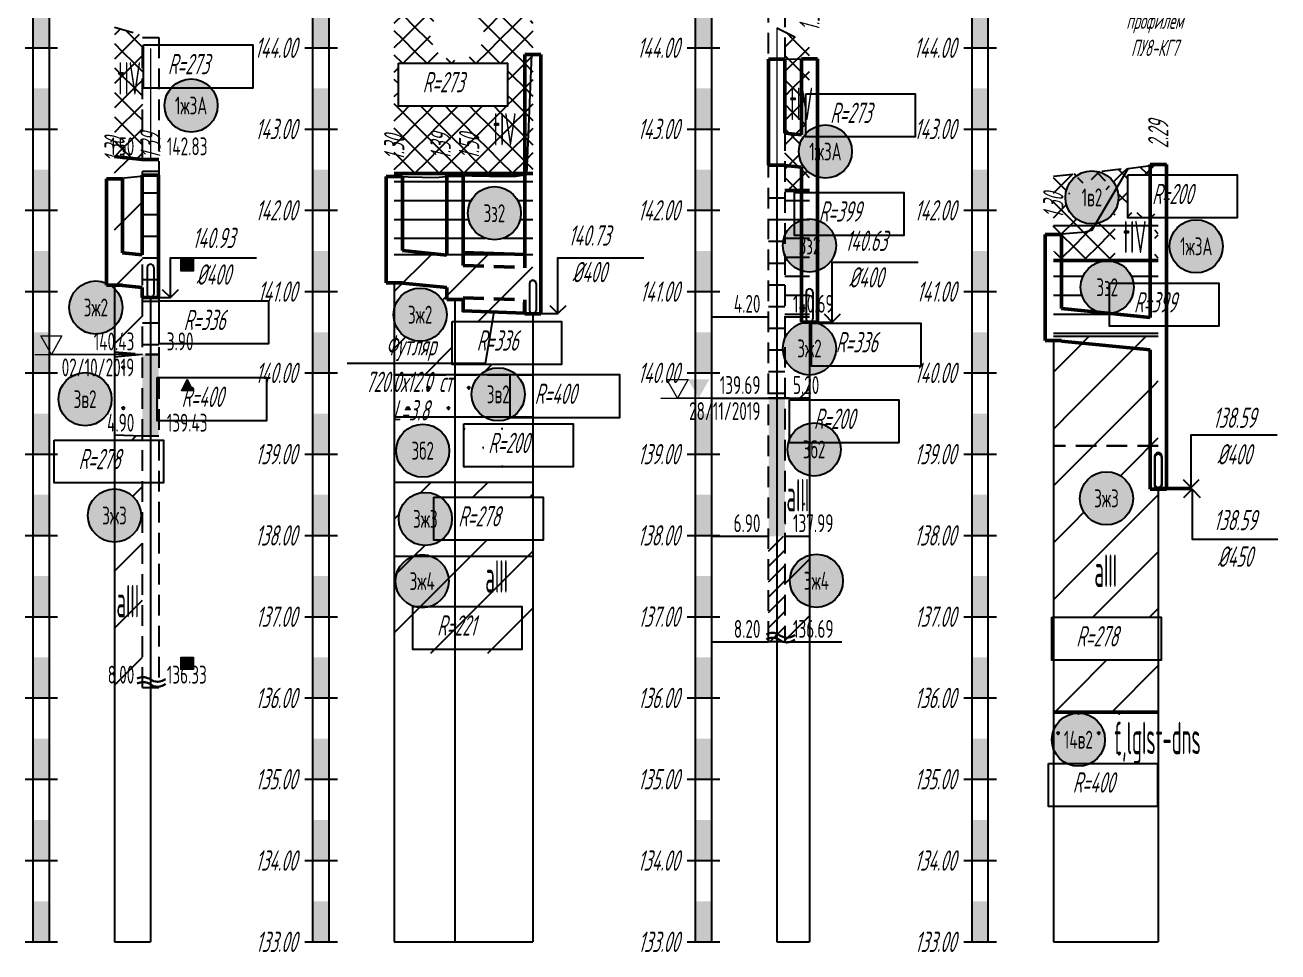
# Model space of a CAD drawing. Header units: metres. Extents: x -30 to 2050, y -671 to -251.
# Drawn here: x 1593 to 1747.2, y -521.8 to -407.8 of the extents above; entities that cross this region are included whole.
import ezdxf
from ezdxf.enums import TextEntityAlignment as Align

# ---------------------------------------------------------------- set-up
doc = ezdxf.new("R2010")
doc.units = ezdxf.units.M
doc.header["$LTSCALE"] = 0.2
doc.linetypes.add('ACAD_ISO03W100', pattern=[30, 12, -18])
doc.linetypes.add('штриховая', pattern=[19.05, 12.7, -6.35])
for name, color, linetype in [('Level 1', 7, 'Continuous'), ('Линейка', 7, 'Continuous'), ('МГТ_ИГ_Геология', 252, 'Continuous'), ('Примыкания', 7, 'Continuous'), ('Проектная земля', 7, 'Continuous'), ('Таблица', 7, 'Continuous'), ('Трубы', 7, 'Continuous'), ('Узлы', 7, 'Continuous'), ('Футляры', 7, 'Continuous'), ('Чёрная земля', 7, 'ACAD_ISO03W100')]:
    doc.layers.add(name, color=color, linetype=linetype)
doc.styles.add('SPDS', font='SPDS', dxfattribs={"width": 0.7, "oblique": 15, "height": 2.5})
doc.styles.get("Standard").update_dxf_attribs({"font": 'SPDS.shx', "width": 0.7, "oblique": 15, "height": 3})
doc.styles.add('Стиль Simplex', font='simplex.shx')
pattern_1 = [(4e-05, (1566.1893, -1850.545), (-2e-06, 2.667), [])]
pattern_2 = [(225, (3, 0), (3e-16, -3), [2.1213, -2.1213407]), (315, (1.5, 1.5), (3, 0), [2.1213, -2.1213407]), (45, (0, 0), (0, 3), [2.1213, -2.1213407]), (135, (1.5, -1.5), (-3, 3e-16), [2.1213, -2.1213407])]
pattern_3 = [(0, (-0.09, 0), (0, 7), [16.33, 0]), (0, (-0.09, 2.33), (0, 7), [16.33, 0]), (0, (-0.09, 4.67), (0, 7), [16.33, 0])]
pattern_4 = [(45, (0, 14), (0, 21), [9.8995, -19.79898]), (45, (14, 0), (0, 21), [9.8995, -19.79898]), (45, (0, 0), (0, 21), [14.142, -15.55648]), (45, (10, 10), (0, 21), [15.556, -14.14248]), (45, (7, 0), (0, 21), [19.799, -9.89948]), (45, (0, 7), (0, 21), [19.799, -9.89948])]
pattern_5 = [(90, (0, 0.08), (-2.5, 2.5), [0.11, -4.89]), (45, (0, 0.19), (-2.5, 2.5), [0.113137, -3.422397]), (0, (0.08, 0.27), (2.5, 2.5), [0.11, -4.89]), (315, (0.19, 0.27), (2.5, 2.5), [0.113137, -3.422397]), (90, (0.27, 0.08), (-2.5, 2.5), [0.11, -4.89]), (45, (0.19, 0), (-2.5, 2.5), [0.113137, -3.422397]), (0, (0.08, 0), (2.5, 2.5), [0.11, -4.89]), (315, (0, 0.08), (2.5, 2.5), [0.113137, -3.422397])]
pattern_6 = [(197.87055, (4.614, 4.644), (-13.93858614, -4.643934418), [0.05431, -151.279249]), (197.87055, (2.314, 2.344), (-13.93858614, -4.643934418), [0.05431, -151.279249]), (270, (2.2626, 2.327), (4.646195, 3e-16), [0.054306, -4.589628]), (270, (4.5626, 4.627), (4.646195, 3e-16), [0.054306, -4.589628]), (342.12945, (4.563, 4.573), (130.093470641, -41.795409755), [0.05431, -151.279249]), (342.12945, (2.263, 2.273), (130.093470641, -41.795409755), [0.05431, -151.279249]), (53.95936, (4.614, 4.556), (23.2309769, 32.50754092), [0.05431, -63.120667]), (53.95936, (2.314, 2.256), (23.2309769, 32.50754092), [0.05431, -63.120667]), (126.04064, (2.3462, 2.3), (-13.93858614, 18.57573767), [0.054306, -63.120671]), (126.04064, (4.6462, 4.6), (-13.93858614, 18.57573767), [0.054306, -63.120671])]

# ---------------------------------------------------------------- blocks, each defined once
blk = doc.blocks.new('DN')
at = {"linetype": 'Continuous', "lineweight": 30, "flags": 128}
for points in [[(-0.126, -0.007), (-0.117, -0.002), (-0.073, 0.011), (-0.033, 0.011), (0.003, 0), (0.02, -0.007), (0.039, -0.019), (0.074, -0.037), (0.103, -0.043), (0.125, -0.048), (0.151, -0.043), (0.18, -0.036), (0.213, -0.019), (0.223, -0.012)], [(-0.126, -0.068), (-0.117, -0.063), (-0.073, -0.05), (-0.033, -0.05), (0.003, -0.059), (0.02, -0.067), (0.039, -0.079), (0.074, -0.098), (0.103, -0.103), (0.125, -0.108), (0.151, -0.103), (0.18, -0.095), (0.213, -0.079), (0.223, -0.072)]]:
    blk.add_lwpolyline(points, dxfattribs=at)
blk = doc.blocks.new('круг3_-30_2')
at = {"true_color": 0xffffff}
blk.add_hatch(color=7, dxfattribs=at).paths.add_polyline_path([(-0.327, 0, 1), (0.327, 0, 1)])
at = {"color": 7, "lineweight": 25}
blk.add_circle((0, 0), 0.327, dxfattribs=at)
at = {"color": 7, "lineweight": 25, "style": 'Стиль Simplex', "width": 0.590909}
blk.add_text('3в2', height=0.22, dxfattribs=at).set_placement((0, 0), align=Align.MIDDLE_CENTER)
blk = doc.blocks.new('круг1_-26_3')
at = {"true_color": 0xffffff}
blk.add_hatch(color=7, dxfattribs=at).paths.add_polyline_path([(-0.327, 0, 1), (0.327, 0, 1)])
at = {"color": 7, "lineweight": 25}
blk.add_circle((0, 0), 0.327, dxfattribs=at)
at = {"color": 7, "lineweight": 25, "style": 'Стиль Simplex', "width": 0.590909}
blk.add_text('1ж3А', height=0.22, dxfattribs=at).set_placement((0, 0), align=Align.MIDDLE_CENTER)
blk = doc.blocks.new('PR_KV')
at = {"layer": 'Level 1', "linetype": 'Continuous', "lineweight": 0}
blk.add_hatch(color=256, dxfattribs=at).paths.add_polyline_path([(-0.077, 0.075), (0.077, 0.075), (0.077, -0.075), (-0.077, -0.075)])
at = {"layer": 'Level 1', "color": 7, "linetype": 'Continuous', "lineweight": 0, "flags": 128}
blk.add_lwpolyline([(-0.077, 0.075), (0.077, 0.075), (0.077, -0.075), (-0.077, -0.075)], close=True, dxfattribs=at)
blk = doc.blocks.new('PR_TR')
at = {"layer": 'Level 1', "linetype": 'Continuous', "lineweight": 0}
blk.add_hatch(color=256, dxfattribs=at).paths.add_polyline_path([(0.072, -0.049), (-0.071, -0.049), (-0.001, 0.094)])
at = {"layer": 'Level 1', "color": 7, "linetype": 'Continuous', "lineweight": 0, "flags": 128}
blk.add_lwpolyline([(0.072, -0.049), (-0.071, -0.049), (-0.001, 0.094)], close=True, dxfattribs=at)
blk = doc.blocks.new('круг3_-26_2')
at = {"true_color": 0xffffff}
blk.add_hatch(color=7, dxfattribs=at).paths.add_polyline_path([(-0.327, 0, 1), (0.327, 0, 1)])
at = {"color": 7, "lineweight": 25}
blk.add_circle((0, 0), 0.327, dxfattribs=at)
at = {"color": 7, "lineweight": 25, "style": 'Стиль Simplex', "width": 0.590909}
blk.add_text('3ж2', height=0.22, dxfattribs=at).set_placement((0, 0), align=Align.MIDDLE_CENTER)
blk = doc.blocks.new('круг3_-26_3')
at = {"true_color": 0xffffff}
blk.add_hatch(color=7, dxfattribs=at).paths.add_polyline_path([(-0.327, 0, 1), (0.327, 0, 1)])
at = {"color": 7, "lineweight": 25}
blk.add_circle((0, 0), 0.327, dxfattribs=at)
at = {"color": 7, "lineweight": 25, "style": 'Стиль Simplex', "width": 0.590909}
blk.add_text('3ж3', height=0.22, dxfattribs=at).set_placement((0, 0), align=Align.MIDDLE_CENTER)
blk = doc.blocks.new('круг3_-31_2')
at = {"true_color": 0xffffff}
blk.add_hatch(color=7, dxfattribs=at).paths.add_polyline_path([(-0.327, 0, 1), (0.327, 0, 1)])
at = {"color": 7, "lineweight": 25}
blk.add_circle((0, 0), 0.327, dxfattribs=at)
at = {"color": 18, "lineweight": 25, "true_color": 0x000000, "style": 'Стиль Simplex', "width": 0.590909}
blk.add_text('3б2', height=0.22, dxfattribs=at).set_placement((0, 0), align=Align.MIDDLE_CENTER)
blk = doc.blocks.new('круг3_-26_4')
at = {"true_color": 0xffffff}
blk.add_hatch(color=7, dxfattribs=at).paths.add_polyline_path([(-0.327, 0, 1), (0.327, 0, 1)])
at = {"color": 7, "lineweight": 25}
blk.add_circle((0, 0), 0.327, dxfattribs=at)
at = {"color": 18, "lineweight": 25, "true_color": 0x000000, "style": 'Стиль Simplex', "width": 0.590909}
blk.add_text('3ж4', height=0.22, dxfattribs=at).set_placement((0, 0), align=Align.MIDDLE_CENTER)
blk = doc.blocks.new('круг3_-25_2')
at = {"true_color": 0xffffff}
blk.add_hatch(color=7, dxfattribs=at).paths.add_polyline_path([(-0.327, 0, 1), (0.327, 0, 1)])
at = {"color": 7, "lineweight": 25}
blk.add_circle((0, 0), 0.327, dxfattribs=at)
at = {"color": 18, "lineweight": 25, "true_color": 0x000000, "style": 'Стиль Simplex', "width": 0.590909}
blk.add_text('3з2', height=0.22, dxfattribs=at).set_placement((0, 0), align=Align.MIDDLE_CENTER)
blk = doc.blocks.new('круг1_-30_2')
at = {"layer": 'МГТ_ИГ_Геология', "true_color": 0xffffff}
blk.add_hatch(color=7, dxfattribs=at).paths.add_polyline_path([(-0.327, 0, 1), (0.327, 0, 1)])
at = {"color": 7, "lineweight": 25}
blk.add_circle((0, 0), 0.327, dxfattribs=at)
at = {"color": 7, "lineweight": 25, "style": 'Стиль Simplex', "width": 0.590909}
blk.add_text('1в2', height=0.22, dxfattribs=at).set_placement((0, 0), align=Align.MIDDLE_CENTER)
blk = doc.blocks.new('круг14_-30_2')
at = {"true_color": 0xffffff}
blk.add_hatch(color=7, dxfattribs=at).paths.add_polyline_path([(-0.327, 0, 1), (0.327, 0, 1)])
at = {"color": 7, "lineweight": 25}
blk.add_circle((0, 0), 0.327, dxfattribs=at)
at = {"color": 18, "lineweight": 25, "true_color": 0x000000, "style": 'Стиль Simplex', "width": 0.590909}
blk.add_text('14в2', height=0.22, dxfattribs=at).set_placement((0, 0), align=Align.MIDDLE_CENTER)
blk = doc.blocks.new('1233423')
at = {"layer": 'МГТ_ИГ_Геология'}
blk.add_lwpolyline([(116.63, 413.79), (130.08, 413.79), (130.08, 408.49), (116.63, 408.49)], close=True, dxfattribs=at)
at = {"layer": 'МГТ_ИГ_Геология', "insert": (119.62, 412.69), "char_height": 2.5, "attachment_point": 1}
blk.add_mtext_dynamic_manual_height_columns('R=399', width=10.097, gutter_width=15, heights=[0], dxfattribs=at)
blk = doc.blocks.new('234454')
at = {"layer": 'МГТ_ИГ_Геология'}
blk.add_lwpolyline([(116.63, 423.47), (130.08, 423.47), (130.08, 418.18), (116.63, 418.18)], close=True, dxfattribs=at)
at = {"layer": 'МГТ_ИГ_Геология', "insert": (119.62, 422.38), "char_height": 2.5, "attachment_point": 1}
blk.add_mtext_dynamic_manual_height_columns('R=278', width=10.097, gutter_width=15, heights=[0], dxfattribs=at)
blk = doc.blocks.new('23434')
at = {"layer": 'МГТ_ИГ_Геология'}
blk.add_lwpolyline([(116.63, 442.59), (130.08, 442.59), (130.08, 437.29), (116.63, 437.29)], close=True, dxfattribs=at)
at = {"layer": 'МГТ_ИГ_Геология', "insert": (119.62, 441.49), "char_height": 2.5, "attachment_point": 1}
blk.add_mtext_dynamic_manual_height_columns('R=400', width=10.097, gutter_width=15, heights=[0], dxfattribs=at)
blk = doc.blocks.new('2432')
at = {"layer": 'МГТ_ИГ_Геология'}
blk.add_lwpolyline([(116.63, 433.38), (130.08, 433.38), (130.08, 428.08), (116.63, 428.08)], close=True, dxfattribs=at)
at = {"layer": 'МГТ_ИГ_Геология', "insert": (119.62, 432.28), "char_height": 2.5, "attachment_point": 1}
blk.add_mtext_dynamic_manual_height_columns('R=336', width=10.097, gutter_width=15, heights=[0], dxfattribs=at)
blk = doc.blocks.new('1321')
at = {"layer": 'МГТ_ИГ_Геология'}
blk.add_lwpolyline([(116.63, 460.26), (130.08, 460.26), (130.08, 454.96), (116.63, 454.96)], close=True, dxfattribs=at)
at = {"layer": 'МГТ_ИГ_Геология', "insert": (119.62, 459.16), "char_height": 2.5, "attachment_point": 1}
blk.add_mtext_dynamic_manual_height_columns('R=273', width=10.097, gutter_width=15, heights=[0], dxfattribs=at)
blk = doc.blocks.new('400')
at = {"layer": 'МГТ_ИГ_Геология'}
blk.add_lwpolyline([(0, 5.29), (13.44, 5.29), (13.44, 0), (0, 0)], close=True, dxfattribs=at)
at = {"layer": 'МГТ_ИГ_Геология', "insert": (2.99, 4.2), "char_height": 2.5, "attachment_point": 1}
blk.add_mtext_dynamic_manual_height_columns('R=400', width=10.097, gutter_width=15, heights=[0], dxfattribs=at)
blk = doc.blocks.new('200')
at = {"layer": 'МГТ_ИГ_Геология'}
blk.add_lwpolyline([(0, 5.29), (13.44, 5.29), (13.44, 0), (0, 0)], close=True, dxfattribs=at)
at = {"layer": 'МГТ_ИГ_Геология', "insert": (2.99, 4.2), "char_height": 2.5, "attachment_point": 1}
blk.add_mtext_dynamic_manual_height_columns('R=200', width=10.097, gutter_width=15, heights=[0], dxfattribs=at)
blk = doc.blocks.new('221')
at = {"layer": 'МГТ_ИГ_Геология'}
blk.add_lwpolyline([(0, 5.29), (13.44, 5.29), (13.44, 0), (0, 0)], close=True, dxfattribs=at)
at = {"layer": 'МГТ_ИГ_Геология', "insert": (2.99, 4.2), "char_height": 2.5, "attachment_point": 1}
blk.add_mtext_dynamic_manual_height_columns('R=221', width=10.097, gutter_width=15, heights=[0], dxfattribs=at)

msp = doc.modelspace()

# ---------------------------------------------------------------- hatches: boundary and pattern name
at = {"layer": 'МГТ_ИГ_Геология'}
h = msp.add_hatch(dxfattribs=at)
h.set_pattern_fill('GR24', color=256, scale=10, style=0, pattern_type=2)
h.set_pattern_definition(pattern_2)
h.paths.add_polyline_path([(1655.51, -407.48), (1645.92, -398.7), (1638.46, -392.49), (1638.46, -426.03), (1655.51, -426.03)])
h.paths.add_polyline_path([(1638.96, -417.74), (1638.96, -412.45), (1652.41, -412.45), (1652.41, -417.74)], flags=16)
h.paths.add_polyline_path([(1642.88, -408.85, -1), (1649.43, -408.85, -1)], flags=16)
h.paths.add_polyline_path([(1643.25, -410.5), (1649.06, -410.5), (1649.06, -407.2), (1643.25, -407.2)], flags=24)
h.paths.add_polyline_path([(1641.14, -416.94), (1648.8, -416.94), (1649.88, -412.94), (1642.21, -412.94)], flags=8)
h.paths.add_polyline_path([(1649.61, -423.58), (1654.5, -423.58), (1654.5, -417.58), (1649.61, -417.58)], flags=24)
h = msp.add_hatch(dxfattribs=at)
h.set_pattern_fill('GR24', color=256, scale=10, style=0, pattern_type=2)
h.set_pattern_definition(pattern_2)
h.paths.add_polyline_path([(1607.48, -409.28), (1608.38, -409.28), (1604.04, -408.03), (1604.04, -423.95), (1607.46, -424.28), (1607.48, -424.28)])
h.paths.add_polyline_path([(1603.41, -417.31), (1608.31, -417.31), (1608.31, -411.31), (1603.41, -411.31)], flags=9)
h.paths.add_polyline_path([(1602.22, -424.33), (1607.03, -424.33), (1607.03, -421.03), (1602.22, -421.03)], flags=9)
h = msp.add_hatch(dxfattribs=at)
h.set_pattern_fill('GR24', color=256, scale=10, style=0, pattern_type=2)
h.set_pattern_definition(pattern_2)
h.paths.add_polyline_path([(1689.54, -425.93, -0.236163), (1688.23, -423.32, -0.188327), (1689.09, -421.1), (1689.09, -416.21), (1689.54, -416.21), (1689.54, -410.07), (1686.51, -408.6), (1686.51, -428.12), (1689.54, -428.12)])
h.paths.add_polyline_path([(1686.09, -420.45), (1690.99, -420.45), (1690.99, -414.45), (1686.09, -414.45)], flags=9)
h = msp.add_hatch(dxfattribs=at)
h.set_pattern_fill('GR38', color=256, scale=10, style=0, pattern_type=2)
h.set_pattern_definition(pattern_4)
h.paths.add_polyline_path([(1607.48, -424.28), (1604.04, -423.95), (1604.04, -440.17, -0.202215), (1605.03, -442.51, -0.202215), (1604.04, -444.86), (1604.04, -447.99), (1607.48, -448.28)])
h.paths.add_polyline_path([(1607.48, -464.1), (1604.04, -464.1), (1604.04, -464.82, -0.414214), (1607.31, -468.1, -0.414214), (1604.04, -471.37), (1604.04, -489.28), (1607.48, -489.28)])
h.paths.add_polyline_path([(1607.48, -458.28), (1604.04, -458.17), (1604.04, -458.81), (1607.48, -458.81)])
h.paths.add_polyline_path([(1599.74, -448.33), (1607.03, -448.33), (1607.03, -445.03), (1599.74, -445.03)], flags=9)
h.paths.add_polyline_path([(1603.28, -481.63), (1607.95, -481.63), (1607.95, -475.63), (1603.28, -475.63)], flags=9)
h.paths.add_polyline_path([(1601.97, -489.33), (1607.03, -489.33), (1607.03, -486.03), (1601.97, -486.03)], flags=9)
h = msp.add_hatch(dxfattribs=at)
h.set_pattern_fill('CONSIST', color=256, scale=0.84, angle=-45, style=0, pattern_type=2)
h.set_pattern_definition([(4e-05, (1608.4844, -1852.5756), (-2e-06, 2.667), [])])
h.paths.add_polyline_path([(1607.48, -424.28), (1609.48, -424.28), (1609.48, -448.28), (1607.48, -448.28)])
h = msp.add_hatch(dxfattribs=at)
h.set_pattern_fill('GR24', color=256, scale=10, style=0, pattern_type=2)
h.set_pattern_definition(pattern_2)
edge = h.paths.add_edge_path()
edge.add_line((1732.45, -432.47), (1719.39, -433.52))
edge.add_arc((1719.72, -415.83), 17.7, 268.9539, 272.8513)
edge.add_arc((1717.9, -433.71), 2.7, -52.8172, 4.3681, ccw=False)
edge.add_line((1719.54, -435.87), (1719.54, -436.71))
edge.add_line((1719.54, -436.71), (1732.45, -436.71))
edge.add_line((1732.45, -436.71), (1732.45, -432.47))
edge = h.paths.add_edge_path()
edge.add_line((1732.45, -431.49), (1728.69, -431.49))
edge.add_line((1728.69, -431.49), (1728.69, -426.2))
edge.add_line((1728.69, -426.2), (1732.45, -426.2))
edge.add_line((1732.45, -426.2), (1732.45, -424.99))
edge.add_line((1732.45, -424.99), (1725.01, -425.77))
edge.add_arc((1724.29, -428.96), 3.27, 0, 77.4356, ccw=False)
edge.add_arc((1724.29, -428.96), 3.27, -180, 0, ccw=False)
edge.add_arc((1724.29, -428.96), 3.27, 114.5198, 180, ccw=False)
edge.add_line((1722.94, -425.99), (1719.54, -426.34))
edge.add_line((1719.54, -426.34), (1719.54, -431.2))
edge.add_arc((1705.12, -431.49), 14.42, -8.114, 1.1628, ccw=False)
edge.add_line((1719.39, -433.52), (1732.45, -432.47))
edge.add_line((1732.45, -432.47), (1732.45, -431.49))
h.paths.add_polyline_path([(1717.63, -435.18), (1717.63, -431.88)])
h.paths.add_polyline_path([(1727.12, -436.82), (1732.01, -436.82), (1732.01, -430.82), (1727.12, -430.82)])
h = msp.add_hatch(dxfattribs=at)
h.set_pattern_fill('GR07', color=256, scale=10, style=0, pattern_type=2)
h.set_pattern_definition(pattern_3)
h.paths.add_polyline_path([(1655.51, -426.03), (1638.46, -426.03), (1638.46, -436.01), (1655.51, -436.01)])
h.paths.add_polyline_path([(1647.5, -430.91, -1), (1654.05, -430.91, -1)], flags=16)
h.paths.add_polyline_path([(1648.74, -432.56), (1652.81, -432.56), (1652.81, -429.26), (1648.74, -429.26)], flags=8)
h = msp.add_hatch(dxfattribs=at)
h.set_pattern_fill('CONSIST', color=256, scale=0.84, angle=-45, style=0, pattern_type=2)
h.set_pattern_definition(pattern_1)
h.paths.add_polyline_path([(1684.51, -428.12), (1686.51, -428.12), (1686.51, -443.65), (1684.51, -443.65)])
h = msp.add_hatch(dxfattribs=at)
h.set_pattern_fill('GR07', color=256, scale=10, style=0, pattern_type=2)
h.set_pattern_definition(pattern_3)
h.paths.add_polyline_path([(1689.54, -438.15, -0.304321), (1686.51, -436.12), (1686.51, -443.65), (1689.54, -443.65)])
h.paths.add_polyline_path([(1689.54, -428.12), (1686.51, -428.12), (1686.51, -436.12, 0.304321), (1689.54, -438.15)])
h.paths.add_polyline_path([(1686.96, -443.7), (1694.19, -443.7), (1694.19, -440.4), (1686.96, -440.4)], flags=9)
h.paths.add_polyline_path([(1687.5, -436.53), (1691.57, -436.53), (1691.57, -433.23), (1687.5, -433.23)], flags=9)
h = msp.add_hatch(dxfattribs=at)
h.set_pattern_fill('GR38', color=256, scale=10, style=0, pattern_type=2)
h.set_pattern_definition(pattern_4)
h.paths.add_polyline_path([(1655.51, -471.15), (1644.24, -471.15, -0.616877), (1639.01, -468.52, -0.608868), (1644.18, -465.86), (1655.51, -465.86), (1655.51, -464.04), (1638.46, -464.04), (1638.46, -473.16), (1655.51, -473.16)])
h.paths.add_polyline_path([(1645.6, -444.23), (1655.51, -444.23), (1655.51, -436.01), (1638.46, -436.01), (1638.46, -442.63, -0.889093), (1644.91, -443.39, -0.889093), (1638.46, -444.15), (1638.46, -450.78), (1649.03, -450.78, -0.389005), (1653.46, -450.77), (1655.51, -450.77), (1655.51, -449.52), (1645.6, -449.52)])
h = msp.add_hatch(dxfattribs=at)
h.set_pattern_fill('GR07', color=256, scale=10, style=0, pattern_type=2)
h.set_pattern_definition(pattern_3)
h.paths.add_polyline_path([(1726.46, -443.28, -0.439916), (1722.9, -440.02, -0.414214), (1726.17, -436.75), (1719.54, -436.71), (1719.54, -446.08), (1732.45, -446.08), (1732.45, -444.82), (1726.46, -444.82)])
h.paths.add_polyline_path([(1732.45, -436.71), (1726.17, -436.75, -0.370035), (1729.41, -439.52), (1732.45, -439.52)])
h = msp.add_hatch(dxfattribs=at)
h.set_pattern_fill('CONSIST', color=256, scale=0.84, angle=-45, style=0, pattern_type=2)
h.set_pattern_definition(pattern_1)
h.paths.add_polyline_path([(1684.51, -443.65), (1686.51, -443.65), (1686.51, -453.65), (1684.51, -453.65)])
h = msp.add_hatch(dxfattribs=at)
h.set_pattern_fill('GR38', color=256, scale=10, style=0, pattern_type=2)
h.set_pattern_definition(pattern_4)
h.paths.add_polyline_path([(1689.54, -470.65), (1686.51, -470.65), (1686.51, -483.08), (1686.54, -483.09), (1686.51, -483.08), (1686.51, -483.65), (1689.54, -483.65), (1689.54, -477.96, -0.292333), (1688.36, -476.13, -0.292333), (1689.54, -474.29)])
h.paths.add_polyline_path([(1689.54, -450.83, -0.304321), (1686.51, -448.79), (1686.51, -453.65), (1689.54, -453.65)])
h.paths.add_polyline_path([(1689.54, -443.65), (1686.51, -443.65), (1686.51, -446.31, -0.304321), (1689.54, -444.28)])
h.paths.add_polyline_path([(1686.96, -483.7), (1694.19, -483.7), (1694.19, -480.4), (1686.96, -480.4)], flags=9)
h.paths.add_polyline_path([(1686.96, -453.7), (1692.02, -453.7), (1692.02, -450.4), (1686.96, -450.4)], flags=9)
h = msp.add_hatch(dxfattribs=at)
h.set_pattern_fill('GR38', color=256, scale=10, style=0, pattern_type=2)
h.set_pattern_definition(pattern_4)
h.paths.add_polyline_path([(1732.45, -459.53), (1719.54, -459.53), (1719.54, -480.62), (1732.45, -480.62)])
h.paths.add_polyline_path([(1722.81, -465.99, -1), (1729.35, -465.99, -1)], flags=16)
h.paths.add_polyline_path([(1732.45, -446.08), (1719.54, -446.08), (1719.54, -459.53), (1732.45, -459.53)])
h.paths.add_polyline_path([(1732.45, -485.91), (1719.54, -485.91), (1719.54, -492.28), (1732.45, -492.28)])
h.paths.add_polyline_path([(1723.59, -477.88), (1728.25, -477.88), (1728.25, -471.88), (1723.59, -471.88)], flags=24)
h = msp.add_hatch(dxfattribs=at)
h.set_pattern_fill('GR28', color=256, scale=10, style=0, pattern_type=2)
h.set_pattern_definition(pattern_5)
h.paths.add_polyline_path([(1607.48, -448.28), (1604.04, -448.61), (1604.04, -458.17), (1607.48, -458.28)])
h.paths.add_polyline_path([(1601.97, -458.33), (1607.03, -458.33), (1607.03, -455.03), (1601.97, -455.03)], flags=9)
h.paths.add_polyline_path([(1593.95, -452.55), (1607.32, -452.55), (1607.32, -447.52), (1593.95, -447.52)], flags=9)
for color, points in [(256, [(1607.48, -448.28), (1609.48, -448.28), (1609.48, -458.28), (1607.48, -458.28)]), (5, [(1675.91, -453.65), (1674.61, -451.35), (1677.21, -451.35)]), (256, [(1684.51, -453.65), (1686.51, -453.65), (1686.51, -470.65), (1684.51, -470.65)])]:
    msp.add_hatch(color=color, dxfattribs=at).paths.add_polyline_path(points)
h = msp.add_hatch(dxfattribs=at)
h.set_pattern_fill('GR28', color=256, scale=10, style=0, pattern_type=2)
h.set_pattern_definition(pattern_5)
h.paths.add_polyline_path([(1647.97, -453.19, -0.209851), (1649.03, -450.78), (1638.46, -450.78), (1638.46, -456.01), (1649.58, -456.01, -0.26492)])
h = msp.add_hatch(dxfattribs=at)
h.set_pattern_fill('GR29', color=256, scale=10, style=0, pattern_type=2)
h.set_pattern_definition(pattern_6)
h.paths.add_polyline_path([(1689.54, -453.65), (1686.51, -453.65), (1686.51, -470.65), (1689.54, -470.65), (1689.54, -463.19, -0.363696), (1686.83, -459.97, -0.363696), (1689.54, -456.74)])
h.paths.add_polyline_path([(1685.71, -468.6), (1690.38, -468.6), (1690.38, -462.6), (1685.71, -462.6)], flags=9)
h.paths.add_polyline_path([(1686.96, -470.7), (1694.19, -470.7), (1694.19, -467.4), (1686.96, -467.4)], flags=9)
h = msp.add_hatch(dxfattribs=at)
h.set_pattern_fill('GR29', color=256, scale=10, style=0, pattern_type=2)
h.set_pattern_definition(pattern_6)
h.paths.add_polyline_path([(1655.51, -456.07), (1652.8, -456.07, -0.263518), (1649.58, -456.01), (1638.46, -456.01), (1638.46, -464.04), (1655.51, -464.04)])
h.paths.add_polyline_path([(1638.69, -460.13, -1), (1645.24, -460.13, -1)], flags=16)
h.paths.add_polyline_path([(1639.77, -461.78), (1644.16, -461.78), (1644.16, -458.48), (1639.77, -458.48)], flags=8)
h = msp.add_hatch(dxfattribs=at)
h.set_pattern_fill('CONSIST', color=256, scale=0.42, style=0, pattern_type=2)
h.set_pattern_definition([(45, (1566.1893, -1850.5451), (-0.9429269, 0.9429269), [])])
h.paths.add_polyline_path([(1684.51, -470.65), (1686.51, -470.65), (1686.51, -483.65), (1684.51, -483.65)])
h = msp.add_hatch(dxfattribs=at)
h.set_pattern_fill('GR38', color=256, scale=10, style=0, pattern_type=2)
h.set_pattern_definition(pattern_4)
h.paths.add_polyline_path([(1655.51, -473.16), (1638.46, -473.16), (1638.46, -485.04), (1655.51, -485.04)])
h.paths.add_polyline_path([(1639.86, -476.18, -1), (1643.91, -476.18, -1)], flags=16)
h.paths.add_polyline_path([(1639.57, -477.83), (1644.2, -477.83), (1644.2, -474.53), (1639.57, -474.53)], flags=24)
h.paths.add_polyline_path([(1648.66, -478.59), (1653.32, -478.59), (1653.32, -472.59), (1648.66, -472.59)], flags=9)
h = msp.add_hatch(dxfattribs=at)
h.set_pattern_fill('GR28', color=256, scale=10, style=0, pattern_type=2)
h.set_pattern_definition(pattern_5)
h.paths.add_polyline_path([(1732.45, -492.28), (1719.54, -492.28), (1719.54, -499.32), (1732.45, -499.32)])
h.paths.add_polyline_path([(1720.19, -495.68, -1), (1725.06, -495.68, -1)], flags=16)
h.paths.add_polyline_path([(1719.94, -497.33), (1725.31, -497.33), (1725.31, -494.03), (1719.94, -494.03)], flags=24)
h.paths.add_polyline_path([(1725.58, -500.13), (1740.67, -500.13), (1740.67, -492.13), (1725.58, -492.13)], flags=9)

# ---------------------------------------------------------------- linework, layer by layer
at = {"layer": 'Линейка'}
for p, q in [((1594.04, -520.55), (1594.04, -350.55)), ((1596.04, -520.55), (1596.04, -350.55)), ((1628.46, -520.55), (1628.46, -350.55)), ((1630.46, -520.55), (1630.46, -350.55)), ((1675.51, -520.55), (1675.51, -350.55)), ((1677.51, -520.55), (1677.51, -350.55)), ((1709.54, -520.55), (1709.54, -350.55)), ((1711.54, -520.55), (1711.54, -350.55)), ((1593.04, -410.55), (1597.04, -410.55)), ((1627.46, -410.55), (1631.46, -410.55)), ((1674.51, -410.55), (1678.51, -410.55)), ((1708.54, -410.55), (1712.54, -410.55)), ((1593.04, -420.55), (1597.04, -420.55)), ((1627.46, -420.55), (1631.46, -420.55)), ((1674.51, -420.55), (1678.51, -420.55)), ((1708.54, -420.55), (1712.54, -420.55)), ((1593.04, -430.55), (1597.04, -430.55)), ((1627.46, -430.55), (1631.46, -430.55)), ((1674.51, -430.55), (1678.51, -430.55)), ((1708.54, -430.55), (1712.54, -430.55)), ((1593.04, -440.55), (1597.04, -440.55)), ((1627.46, -440.55), (1631.46, -440.55)), ((1674.51, -440.55), (1678.51, -440.55)), ((1708.54, -440.55), (1712.54, -440.55)), ((1593.04, -450.55), (1597.04, -450.55)), ((1627.46, -450.55), (1631.46, -450.55)), ((1674.51, -450.55), (1678.51, -450.55)), ((1708.54, -450.55), (1712.54, -450.55)), ((1593.04, -460.55), (1597.04, -460.55)), ((1627.46, -460.55), (1631.46, -460.55)), ((1674.51, -460.55), (1678.51, -460.55)), ((1708.54, -460.55), (1712.54, -460.55)), ((1593.04, -470.55), (1597.04, -470.55)), ((1627.46, -470.55), (1631.46, -470.55)), ((1674.51, -470.55), (1678.51, -470.55)), ((1708.54, -470.55), (1712.54, -470.55)), ((1593.04, -480.55), (1597.04, -480.55)), ((1627.46, -480.55), (1631.46, -480.55)), ((1674.51, -480.55), (1678.51, -480.55)), ((1708.54, -480.55), (1712.54, -480.55)), ((1593.04, -490.55), (1597.04, -490.55)), ((1627.46, -490.55), (1631.46, -490.55)), ((1674.51, -490.55), (1678.51, -490.55)), ((1708.54, -490.55), (1712.54, -490.55)), ((1593.04, -500.55), (1597.04, -500.55)), ((1627.46, -500.55), (1631.46, -500.55)), ((1674.51, -500.55), (1678.51, -500.55)), ((1708.54, -500.55), (1712.54, -500.55)), ((1593.04, -510.55), (1597.04, -510.55)), ((1627.46, -510.55), (1631.46, -510.55)), ((1674.51, -510.55), (1678.51, -510.55)), ((1708.54, -510.55), (1712.54, -510.55)), ((1593.04, -520.55), (1597.04, -520.55)), ((1594.04, -520.55), (1596.04, -520.55)), ((1627.46, -520.55), (1631.46, -520.55)), ((1628.46, -520.55), (1630.46, -520.55)), ((1674.51, -520.55), (1678.51, -520.55)), ((1675.51, -520.55), (1677.51, -520.55)), ((1708.54, -520.55), (1712.54, -520.55)), ((1709.54, -520.55), (1711.54, -520.55))]:
    msp.add_line(p, q, dxfattribs=at)
for points in [[(1594.04, -410.55), (1594.04, -405.55), (1596.04, -410.55), (1596.04, -405.55)], [(1628.46, -410.55), (1628.46, -405.55), (1630.46, -410.55), (1630.46, -405.55)], [(1675.51, -410.55), (1675.51, -405.55), (1677.51, -410.55), (1677.51, -405.55)], [(1709.54, -410.55), (1709.54, -405.55), (1711.54, -410.55), (1711.54, -405.55)], [(1594.04, -420.55), (1594.04, -415.55), (1596.04, -420.55), (1596.04, -415.55)], [(1628.46, -420.55), (1628.46, -415.55), (1630.46, -420.55), (1630.46, -415.55)], [(1675.51, -420.55), (1675.51, -415.55), (1677.51, -420.55), (1677.51, -415.55)], [(1709.54, -420.55), (1709.54, -415.55), (1711.54, -420.55), (1711.54, -415.55)], [(1594.04, -430.55), (1594.04, -425.55), (1596.04, -430.55), (1596.04, -425.55)], [(1628.46, -430.55), (1628.46, -425.55), (1630.46, -430.55), (1630.46, -425.55)], [(1675.51, -430.55), (1675.51, -425.55), (1677.51, -430.55), (1677.51, -425.55)], [(1709.54, -430.55), (1709.54, -425.55), (1711.54, -430.55), (1711.54, -425.55)], [(1594.04, -440.55), (1594.04, -435.55), (1596.04, -440.55), (1596.04, -435.55)], [(1628.46, -440.55), (1628.46, -435.55), (1630.46, -440.55), (1630.46, -435.55)], [(1675.51, -440.55), (1675.51, -435.55), (1677.51, -440.55), (1677.51, -435.55)], [(1709.54, -440.55), (1709.54, -435.55), (1711.54, -440.55), (1711.54, -435.55)], [(1594.04, -450.55), (1594.04, -445.55), (1596.04, -450.55), (1596.04, -445.55)], [(1628.46, -450.55), (1628.46, -445.55), (1630.46, -450.55), (1630.46, -445.55)], [(1675.51, -450.55), (1675.51, -445.55), (1677.51, -450.55), (1677.51, -445.55)], [(1709.54, -450.55), (1709.54, -445.55), (1711.54, -450.55), (1711.54, -445.55)], [(1594.04, -460.55), (1594.04, -455.55), (1596.04, -460.55), (1596.04, -455.55)], [(1628.46, -460.55), (1628.46, -455.55), (1630.46, -460.55), (1630.46, -455.55)], [(1675.51, -460.55), (1675.51, -455.55), (1677.51, -460.55), (1677.51, -455.55)], [(1709.54, -460.55), (1709.54, -455.55), (1711.54, -460.55), (1711.54, -455.55)], [(1594.04, -470.55), (1594.04, -465.55), (1596.04, -470.55), (1596.04, -465.55)], [(1628.46, -470.55), (1628.46, -465.55), (1630.46, -470.55), (1630.46, -465.55)], [(1675.51, -470.55), (1675.51, -465.55), (1677.51, -470.55), (1677.51, -465.55)], [(1709.54, -470.55), (1709.54, -465.55), (1711.54, -470.55), (1711.54, -465.55)], [(1594.04, -480.55), (1594.04, -475.55), (1596.04, -480.55), (1596.04, -475.55)], [(1628.46, -480.55), (1628.46, -475.55), (1630.46, -480.55), (1630.46, -475.55)], [(1675.51, -480.55), (1675.51, -475.55), (1677.51, -480.55), (1677.51, -475.55)], [(1709.54, -480.55), (1709.54, -475.55), (1711.54, -480.55), (1711.54, -475.55)], [(1594.04, -490.55), (1594.04, -485.55), (1596.04, -490.55), (1596.04, -485.55)], [(1628.46, -490.55), (1628.46, -485.55), (1630.46, -490.55), (1630.46, -485.55)], [(1675.51, -490.55), (1675.51, -485.55), (1677.51, -490.55), (1677.51, -485.55)], [(1709.54, -490.55), (1709.54, -485.55), (1711.54, -490.55), (1711.54, -485.55)], [(1594.04, -500.55), (1594.04, -495.55), (1596.04, -500.55), (1596.04, -495.55)], [(1628.46, -500.55), (1628.46, -495.55), (1630.46, -500.55), (1630.46, -495.55)], [(1675.51, -500.55), (1675.51, -495.55), (1677.51, -500.55), (1677.51, -495.55)], [(1709.54, -500.55), (1709.54, -495.55), (1711.54, -500.55), (1711.54, -495.55)], [(1594.04, -510.55), (1594.04, -505.55), (1596.04, -510.55), (1596.04, -505.55)], [(1628.46, -510.55), (1628.46, -505.55), (1630.46, -510.55), (1630.46, -505.55)], [(1675.51, -510.55), (1675.51, -505.55), (1677.51, -510.55), (1677.51, -505.55)], [(1709.54, -510.55), (1709.54, -505.55), (1711.54, -510.55), (1711.54, -505.55)], [(1594.04, -520.55), (1594.04, -515.55), (1596.04, -520.55), (1596.04, -515.55)], [(1628.46, -520.55), (1628.46, -515.55), (1630.46, -520.55), (1630.46, -515.55)], [(1675.51, -520.55), (1675.51, -515.55), (1677.51, -520.55), (1677.51, -515.55)], [(1709.54, -520.55), (1709.54, -515.55), (1711.54, -520.55), (1711.54, -515.55)]]:
    msp.add_solid(points, dxfattribs=at)
at = {"layer": 'МГТ_ИГ_Геология', "linetype": 'Continuous', "lineweight": 0}
for p, q in [((1685.51, -408.11), (1685.51, -428.12)), ((1608.48, -410.63), (1608.48, -424.28)), ((1608.48, -458.28), (1608.48, -489.28))]:
    msp.add_line(p, q, dxfattribs=at)
at = {"layer": 'МГТ_ИГ_Геология', "linetype": 'Continuous', "lineweight": 25}
for p, q in [((1677.51, -443.65), (1684.51, -443.65)), ((1686.51, -443.65), (1689.54, -443.65)), ((1686.51, -453.65), (1689.54, -453.65)), ((1604.04, -458.17), (1607.48, -458.28)), ((1677.51, -470.65), (1684.51, -470.65)), ((1686.51, -470.65), (1689.54, -470.65)), ((1677.51, -483.65), (1684.51, -483.65)), ((1686.51, -483.65), (1693.51, -483.65))]:
    msp.add_line(p, q, dxfattribs=at)
at = {"layer": 'МГТ_ИГ_Геология', "color": 5, "linetype": 'Continuous', "lineweight": 25}
msp.add_line((1677.51, -453.65), (1684.51, -453.65), dxfattribs=at)
at = {"layer": 'МГТ_ИГ_Геология', "linetype": 'штриховая', "lineweight": 25}
msp.add_lwpolyline([(1684.51, -401.65), (1686.51, -401.65), (1686.51, -483.65), (1684.51, -483.65), (1684.51, -401.65), (1684.51, -401.65)], close=True, dxfattribs=at)
for points in [[(1607.48, -489.28), (1607.48, -409.28), (1607.48, -409.28), (1607.48, -409.28)], [(1607.48, -409.28), (1609.48, -409.28), (1609.48, -489.28)], [(1607.48, -489.28), (1609.48, -489.28)]]:
    msp.add_lwpolyline(points, dxfattribs=at)
at = {"layer": 'МГТ_ИГ_Геология', "linetype": 'Continuous', "lineweight": 50, "flags": 128}
for points in [[(1604.04, -423.95), (1607.46, -424.28), (1609.46, -424.28), (1609.48, -424.28)], [(1655.51, -426.03), (1638.46, -426.03)], [(1689.54, -428.12), (1686.51, -428.12)], [(1732.45, -436.71), (1719.54, -436.71)], [(1732.45, -492.28), (1719.54, -492.28)]]:
    msp.add_lwpolyline(points, dxfattribs=at)
at = {"layer": 'МГТ_ИГ_Геология'}
msp.add_lwpolyline([(1728.69, -426.2), (1742.14, -426.2), (1742.14, -431.49), (1728.69, -431.49)], close=True, dxfattribs=at)
at = {"layer": 'МГТ_ИГ_Геология', "linetype": 'Continuous', "lineweight": 25}
for points in [[(1732.45, -432.47), (1719.54, -432.47)], [(1655.51, -436.01), (1638.46, -436.01)], [(1732.45, -446.08), (1719.54, -446.08)], [(1607.48, -448.28), (1604.04, -448.61)], [(1655.51, -450.78), (1638.46, -450.78)], [(1655.51, -456.01), (1638.46, -456.01)], [(1607.48, -458.28), (1609.48, -458.28)], [(1655.51, -464.04), (1638.46, -464.04)], [(1655.51, -473.16), (1638.46, -473.16)]]:
    msp.add_lwpolyline(points, dxfattribs=at)
at = {"layer": 'МГТ_ИГ_Геология', "color": 5, "linetype": 'Continuous', "lineweight": 0, "flags": 128}
for points in [[(1594.23, -448.28), (1607.48, -448.28), (1596.28, -448.28), (1594.98, -445.98), (1597.58, -445.98), (1596.28, -448.28)], [(1671.26, -453.65), (1684.51, -453.65), (1673.31, -453.65), (1672.01, -451.35), (1674.61, -451.35), (1673.31, -453.65)]]:
    msp.add_lwpolyline(points, dxfattribs=at)
at = {"layer": 'МГТ_ИГ_Геология', "color": 5, "linetype": 'штриховая', "lineweight": 30, "flags": 128}
for points in [[(1604.04, -447.99), (1607.48, -448.28), (1609.48, -448.28)], [(1638.46, -450.78), (1655.51, -450.78)], [(1684.51, -453.65), (1689.54, -453.65), (1689.54, -453.65)], [(1732.45, -459.53), (1719.54, -459.53)]]:
    msp.add_lwpolyline(points, dxfattribs=at)
at = {"layer": 'Примыкания'}
for p, q in [((1608.05, -437.59), (1608.05, -440.87)), ((1608.05, -437.59), (1608.05, -440.87)), ((1608.87, -437.59), (1608.87, -440.87)), ((1608.87, -437.59), (1608.87, -440.87)), ((1655.1, -439.56), (1655.1, -442.84)), ((1655.1, -439.61), (1655.1, -442.88)), ((1655.92, -439.56), (1655.92, -442.84)), ((1655.92, -439.61), (1655.92, -442.88)), ((1689.13, -440.61), (1689.13, -443.89)), ((1689.13, -440.61), (1689.13, -443.89)), ((1689.95, -440.61), (1689.95, -443.89)), ((1689.95, -440.61), (1689.95, -443.89)), ((1732, -460.82), (1732, -464.42)), ((1732.9, -460.82), (1732.9, -464.42)), ((1732.04, -460.97), (1732.04, -464.24)), ((1732.86, -460.97), (1732.86, -464.24))]:
    msp.add_line(p, q, dxfattribs=at)
at = {"layer": 'Примыкания', "color": 0, "flags": 128}
for points in [[(1608.46, -441.28), (1610.92, -441.28), (1610.92, -436.38), (1621.5, -436.38)], [(1655.51, -443.25), (1658.6, -443.25), (1658.6, -436.39), (1669.18, -436.39)], [(1689.54, -444.3), (1692.34, -444.3), (1692.34, -436.93), (1702.92, -436.93)], [(1609.92, -440.28), (1610.92, -441.28), (1611.92, -440.28)], [(1657.6, -442.25), (1658.6, -443.25), (1659.6, -442.25)], [(1691.34, -443.3), (1692.34, -444.3), (1693.34, -443.3)], [(1732.45, -464.65), (1736.5, -464.65), (1736.5, -458.17), (1747.08, -458.17)], [(1735.5, -463.65), (1736.5, -464.65), (1737.5, -463.65)], [(1732.45, -464.87), (1736.6, -464.87), (1736.6, -471.03), (1747.17, -471.03)], [(1735.6, -465.87), (1736.6, -464.87), (1737.6, -465.87)]]:
    msp.add_lwpolyline(points, dxfattribs=at)
at = {"layer": 'Примыкания'}
for centre, radius, start, end in [((1608.46, -437.59), 0.41, 0, 180), ((1608.46, -437.59), 0.41, 0, 180), ((1655.51, -439.56), 0.41, 360, 180), ((1655.51, -439.61), 0.41, 360, 180), ((1689.54, -440.61), 0.41, 360, 180), ((1689.54, -440.61), 0.41, 360, 180), ((1608.46, -440.87), 0.41, 180, 360), ((1608.46, -440.87), 0.41, 180, 360), ((1655.51, -442.84), 0.41, 180, 0), ((1655.51, -442.88), 0.41, 180, 0), ((1689.54, -443.89), 0.41, 180, 0), ((1689.54, -443.89), 0.41, 180, 0), ((1732.45, -460.82), 0.45, 0, 180), ((1732.45, -460.97), 0.41, 360, 180), ((1732.45, -464.42), 0.45, 180, 360), ((1732.45, -464.24), 0.41, 180, 0)]:
    msp.add_arc(centre, radius, start, end, dxfattribs=at)
at = {"layer": 'Проектная земля', "flags": 128}
for points in [[(1645.92, -426.28), (1650.17, -426.35), (1653.41, -426.36), (1654.77, -426.15), (1655.37, -411.38), (1655.51, -411.37)], [(1685.51, -411.95), (1689.54, -411.91)], [(1719.54, -433.53), (1723.5, -433.2), (1724.31, -432.96), (1728.74, -425.4), (1732.45, -424.93)], [(1604.04, -426.69), (1608.46, -426.23)], [(1638.46, -426.41), (1643.61, -426.52), (1645.92, -426.28)]]:
    msp.add_lwpolyline(points, dxfattribs=at)
at = {"layer": 'Таблица'}
for p, q in [((1604.04, -520.55), (1608.46, -520.55)), ((1638.46, -520.55), (1655.51, -520.55)), ((1685.51, -520.55), (1689.54, -520.55)), ((1719.54, -520.55), (1732.45, -520.55))]:
    msp.add_line(p, q, dxfattribs=at)
at = {"layer": 'Трубы', "lineweight": 50, "flags": 128}
for points in [[(1686.51, -421.04), (1688.54, -421.25)], [(1686.51, -425.05), (1688.54, -425.25)], [(1605.04, -435.79), (1607.46, -436.03)], [(1639.46, -435.51), (1644.92, -436.06)], [(1605.04, -439.79), (1607.46, -440.03)], [(1639.46, -439.51), (1644.92, -440.06)], [(1720.54, -442.63), (1731.45, -443.72)], [(1720.54, -446.63), (1731.45, -447.72)]]:
    msp.add_lwpolyline(points, dxfattribs=at)
at = {"layer": 'Трубы', "linetype": 'штриховая', "lineweight": 50, "flags": 128}
for points in [[(1646.92, -437.34), (1654.51, -437.61)], [(1646.92, -441.31), (1654.51, -441.58)]]:
    msp.add_lwpolyline(points, dxfattribs=at)
at = {"layer": 'Узлы', "lineweight": 50}
for p, q in [((1654.51, -411.37), (1656.51, -411.37)), ((1654.51, -411.37), (1654.51, -437.61)), ((1656.51, -411.37), (1656.51, -443.29)), ((1684.51, -411.95), (1686.51, -411.95)), ((1684.51, -411.95), (1684.51, -424.99)), ((1686.51, -411.95), (1686.51, -421.04)), ((1688.54, -411.91), (1690.54, -411.91)), ((1688.54, -411.91), (1688.54, -421.25)), ((1690.54, -411.91), (1690.54, -444.3)), ((1684.51, -424.99), (1686.51, -424.99)), ((1686.51, -425.05), (1686.51, -424.99)), ((1688.54, -425.25), (1688.54, -444.3)), ((1731.45, -424.93), (1733.45, -424.93)), ((1731.45, -424.93), (1731.45, -443.72)), ((1733.45, -424.93), (1733.45, -464.87)), ((1603.04, -426.69), (1605.04, -426.69)), ((1603.04, -426.69), (1603.04, -439.74)), ((1605.04, -426.69), (1605.04, -435.79)), ((1607.46, -426.23), (1609.46, -426.23)), ((1607.46, -426.23), (1607.46, -436.03)), ((1609.46, -426.23), (1609.46, -441.28)), ((1637.46, -426.41), (1639.46, -426.41)), ((1637.46, -426.41), (1637.46, -439.46)), ((1639.46, -426.41), (1639.46, -435.51)), ((1644.92, -426.28), (1646.92, -426.28)), ((1644.92, -426.28), (1644.92, -436.06)), ((1646.92, -426.28), (1646.92, -437.34)), ((1718.54, -433.53), (1720.54, -433.53)), ((1718.54, -433.53), (1718.54, -446.58)), ((1720.54, -433.53), (1720.54, -442.63)), ((1603.04, -439.74), (1605.04, -439.74)), ((1605.04, -439.79), (1605.04, -439.74)), ((1607.46, -440.03), (1607.46, -441.28)), ((1637.46, -439.46), (1639.46, -439.46)), ((1639.46, -439.51), (1639.46, -439.46)), ((1644.92, -440.06), (1644.92, -441.54)), ((1607.46, -441.28), (1609.46, -441.28)), ((1644.92, -441.54), (1646.92, -441.54)), ((1646.92, -441.31), (1646.92, -441.54)), ((1654.51, -441.58), (1654.51, -443.29)), ((1654.51, -443.29), (1656.51, -443.29)), ((1688.54, -444.3), (1690.54, -444.3)), ((1718.54, -446.58), (1720.54, -446.58)), ((1720.54, -446.63), (1720.54, -446.58)), ((1731.45, -447.72), (1731.45, -464.87)), ((1731.45, -464.87), (1733.45, -464.87))]:
    msp.add_line(p, q, dxfattribs=at)
at = {"layer": 'Узлы'}
for p, q in [((1685.51, -424.99), (1685.51, -520.55)), ((1604.04, -439.74), (1604.04, -520.55)), ((1638.46, -439.46), (1638.46, -520.55)), ((1608.46, -441.28), (1608.46, -520.55)), ((1645.92, -441.54), (1645.92, -520.55)), ((1655.51, -443.29), (1655.51, -520.55)), ((1689.54, -444.3), (1689.54, -520.55)), ((1719.54, -446.58), (1719.54, -520.55)), ((1732.45, -464.87), (1732.45, -520.55))]:
    msp.add_line(p, q, dxfattribs=at)
at = {"layer": 'Футляры', "lineweight": 50, "flags": 128}
for points in [[(1646.93, -437.08), (1646.93, -435.73), (1654.51, -435.99), (1654.51, -437.34)], [(1646.92, -441.58), (1646.92, -442.93), (1654.5, -443.19), (1654.5, -441.84)]]:
    msp.add_lwpolyline(points, dxfattribs=at)
at = {"layer": 'Футляры', "color": 0, "flags": 128}
msp.add_lwpolyline([(1650.72, -443.06), (1649.65, -449.41), (1632.68, -449.41)], dxfattribs=at)
at = {"layer": 'Чёрная земля', "flags": 128}
for points in [[(1604.04, -408.03), (1608.46, -409.3)], [(1685.51, -408.11), (1689.54, -410.07)], [(1719.54, -426.34), (1732.45, -424.99)]]:
    msp.add_lwpolyline(points, dxfattribs=at)

# ---------------------------------------------------------------- block references
at = {"layer": 'МГТ_ИГ_Геология', "color": 2}
for name, p in [('1321', (1490.98, -870.47)), ('1321', (1522.33, -872.7)), ('1321', (1572.46, -876.47)), ('1233423', (1571.06, -842.13)), ('1233423', (1609.83, -853.31)), ('2432', (1492.92, -875.07)), ('2432', (1528.97, -877.6)), ('2432', (1573.16, -877.81)), ('23434', (1492.67, -893.73)), ('23434', (1536.1, -893.36)), ('234454', (1480, -882.28)), ('234454', (1526.7, -889.33)), ('234454', (1602.73, -904.09))]:
    msp.add_blockref(name, p, dxfattribs=at)
at = {"layer": 'МГТ_ИГ_Геология', "xscale": 10, "yscale": 10, "zscale": 10}
for name, p in [('круг1_-26_3', (1613.46, -417.66)), ('круг1_-26_3', (1691.5, -423.32)), ('круг1_-30_2', (1724.29, -428.96)), ('круг3_-25_2', (1650.78, -430.91)), ('круг3_-25_2', (1689.54, -434.88)), ('круг1_-26_3', (1737.12, -434.98)), ('PR_KV', (1612.98, -437.28)), ('круг3_-25_2', (1726.17, -440.02)), ('круг3_-26_2', (1601.75, -442.51)), ('круг3_-26_2', (1641.64, -443.39)), ('круг3_-26_2', (1689.54, -447.55)), ('круг3_-30_2', (1651.25, -453.19)), ('круг3_-30_2', (1600.42, -453.79)), ('PR_TR', (1612.98, -452.28)), ('круг3_-31_2', (1641.96, -460.13)), ('круг3_-31_2', (1690.11, -459.97)), ('круг3_-26_3', (1726.08, -465.99)), ('круг3_-26_3', (1604.04, -468.1)), ('круг3_-26_3', (1642.28, -468.52)), ('круг3_-26_4', (1641.89, -476.18)), ('круг3_-26_4', (1690.39, -476.13)), ('DN', (1685.51, -482.66)), ('PR_KV', (1612.98, -486.28)), ('DN', (1608.09, -488.1)), ('круг14_-30_2', (1722.62, -495.68))]:
    msp.add_blockref(name, p, dxfattribs=at)
at = {"layer": 'МГТ_ИГ_Геология'}
for name, p in [('200', (1687.08, -459.15)), ('200', (1647.03, -462.12)), ('221', (1640.73, -484.58)), ('400', (1718.93, -503.89))]:
    msp.add_blockref(name, p, dxfattribs=at)

# ---------------------------------------------------------------- texts
at = {"layer": 'Линейка', "oblique": 15, "width": 0.7}
for s, p in [('144.00', (1626.46, -410.55)), ('144.00', (1673.51, -410.55)), ('144.00', (1707.54, -410.55)), ('143.00', (1626.46, -420.55)), ('143.00', (1673.51, -420.55)), ('143.00', (1707.54, -420.55)), ('142.00', (1626.46, -430.55)), ('142.00', (1673.51, -430.55)), ('142.00', (1707.54, -430.55)), ('141.00', (1626.46, -440.55)), ('141.00', (1673.51, -440.55)), ('141.00', (1707.54, -440.55)), ('140.00', (1626.46, -450.55)), ('140.00', (1673.51, -450.55)), ('140.00', (1707.54, -450.55)), ('139.00', (1626.46, -460.55)), ('139.00', (1673.51, -460.55)), ('139.00', (1707.54, -460.55)), ('138.00', (1626.46, -470.55)), ('138.00', (1673.51, -470.55)), ('138.00', (1707.54, -470.55)), ('137.00', (1626.46, -480.55)), ('137.00', (1673.51, -480.55)), ('137.00', (1707.54, -480.55)), ('136.00', (1626.46, -490.55)), ('136.00', (1673.51, -490.55)), ('136.00', (1707.54, -490.55)), ('135.00', (1626.46, -500.55)), ('135.00', (1673.51, -500.55)), ('135.00', (1707.54, -500.55)), ('134.00', (1626.46, -510.55)), ('134.00', (1673.51, -510.55)), ('134.00', (1707.54, -510.55)), ('133.00', (1626.46, -520.55)), ('133.00', (1673.51, -520.55)), ('133.00', (1707.54, -520.55))]:
    msp.add_text(s, height=2.5, dxfattribs=at).set_placement(p, align=Align.MIDDLE_RIGHT)
at = {"layer": 'МГТ_ИГ_Геология', "lineweight": 30, "style": 'Стиль Simplex', "width": 0.4}
for s, p in [('tIV', (1604.41, -414.31)), ('tIV', (1687.09, -417.45)), ('tIV', (1650.61, -420.58)), ('tIV', (1728.12, -433.82)), ('aIII', (1686.71, -465.6)), ('aIII', (1724.59, -474.88)), ('aIII', (1649.66, -475.59)), ('aIII', (1604.28, -478.63)), ('f,lgIst-dns', (1726.92, -495.47))]:
    msp.add_text(s, height=4, dxfattribs=at).set_placement(p, align=Align.MIDDLE_LEFT)
at = {"layer": 'МГТ_ИГ_Геология', "lineweight": 25, "style": 'Стиль Simplex', "width": 0.590909}
for s, p in [('1.50', (1606.48, -423.78)), ('4.20', (1683.51, -443.15)), ('4.90', (1606.48, -457.78)), ('6.90', (1683.51, -470.15)), ('8.20', (1683.51, -483.15)), ('8.00', (1606.48, -488.78))]:
    msp.add_text(s, height=2.2, dxfattribs=at).set_placement(p, align=Align.RIGHT)
for s, p in [('142.83', (1610.48, -423.78)), ('140.69', (1687.51, -443.15)), ('3.90', (1610.48, -447.78)), ('139.43', (1610.48, -457.78)), ('137.99', (1687.51, -470.15)), ('136.69', (1687.51, -483.15)), ('136.33', (1610.48, -488.78))]:
    msp.add_text(s, height=2.2, dxfattribs=at).set_placement(p)
at = {"layer": 'МГТ_ИГ_Геология', "color": 5, "lineweight": 25, "style": 'Стиль Simplex', "width": 0.590909}
for s, p in [('140.43', (1606.48, -447.78)), ('139.69', (1683.51, -453.15))]:
    msp.add_text(s, height=2.2, dxfattribs=at).set_placement(p, align=Align.RIGHT)
for s, p in [('02/10/2019', (1606.48, -448.78)), ('28/11/2019', (1683.51, -454.15))]:
    msp.add_text(s, height=2.2, dxfattribs=at).set_placement(p, align=Align.TOP_RIGHT)
msp.add_text('5.20', height=2.2, dxfattribs=at).set_placement((1687.51, -453.15))
at = {"layer": 'МГТ_ИГ_Геология', "lineweight": 25, "insert": (1726.08, -402.9), "char_height": 2, "attachment_point": 1}
msp.add_mtext_dynamic_manual_height_columns('\\pxqc;Пересечение с профилем ПУ8-КГ7', width=11.8375, gutter_width=15, heights=[0], dxfattribs=at)
at = {"layer": 'МГТ_ИГ_Геология', "insert": (1731.68, -427.29), "char_height": 2.5, "attachment_point": 1}
msp.add_mtext_dynamic_manual_height_columns('R=200', width=10.097, gutter_width=15, heights=[0], dxfattribs=at)
at = {"layer": 'Примыкания', "color": 0, "style": 'SPDS', "oblique": 15, "width": 0.7}
for s, p in [('140.93', (1616.21, -433.95)), ('140.73', (1662.44, -433.65)), ('140.63', (1696.49, -434.3)), ('%%C400', (1616.21, -438.45)), ('%%C400', (1662.44, -438.15)), ('%%C400', (1696.49, -438.8)), ('138.59', (1741.79, -456.07)), ('%%C400', (1741.79, -460.57)), ('138.59', (1741.88, -468.66)), ('%%C450', (1741.88, -473.16))]:
    msp.add_text(s, height=2.5, dxfattribs=at).set_placement(p, align=Align.MIDDLE_CENTER)
at = {"layer": 'Узлы', "oblique": 15, "width": 0.7}
for s, p in [('1.34', (1689.54, -408.5)), ('2.29', (1732.45, -422.93)), ('1.39', (1608.46, -424.23)), ('1.30', (1604.04, -424.69)), ('1.30', (1638.46, -424.41)), ('1.30', (1719.54, -431.53))]:
    msp.add_text(s, height=2.5, rotation=90, dxfattribs=at).set_placement(p, align=Align.MIDDLE_LEFT)
msp.add_text('1.39', height=2.5, rotation=90, dxfattribs=at).set_placement((1645.42, -424.28))
msp.add_text('1.50', height=2.5, rotation=90, dxfattribs=at).set_placement((1646.42, -424.28), align=Align.TOP_LEFT)
at = {"layer": 'Футляры', "color": 0, "style": 'SPDS', "oblique": 15, "width": 0.7}
for s, p in [('Футляр', (1640.49, -447.16)), ('720.0х12.0 ст.', (1640.49, -451.66)), ('L=3.8', (1640.49, -455.16))]:
    msp.add_text(s, height=2.5, rotation=0, dxfattribs=at).set_placement(p, align=Align.MIDDLE_CENTER)

doc.saveas('drawing.dxf')
